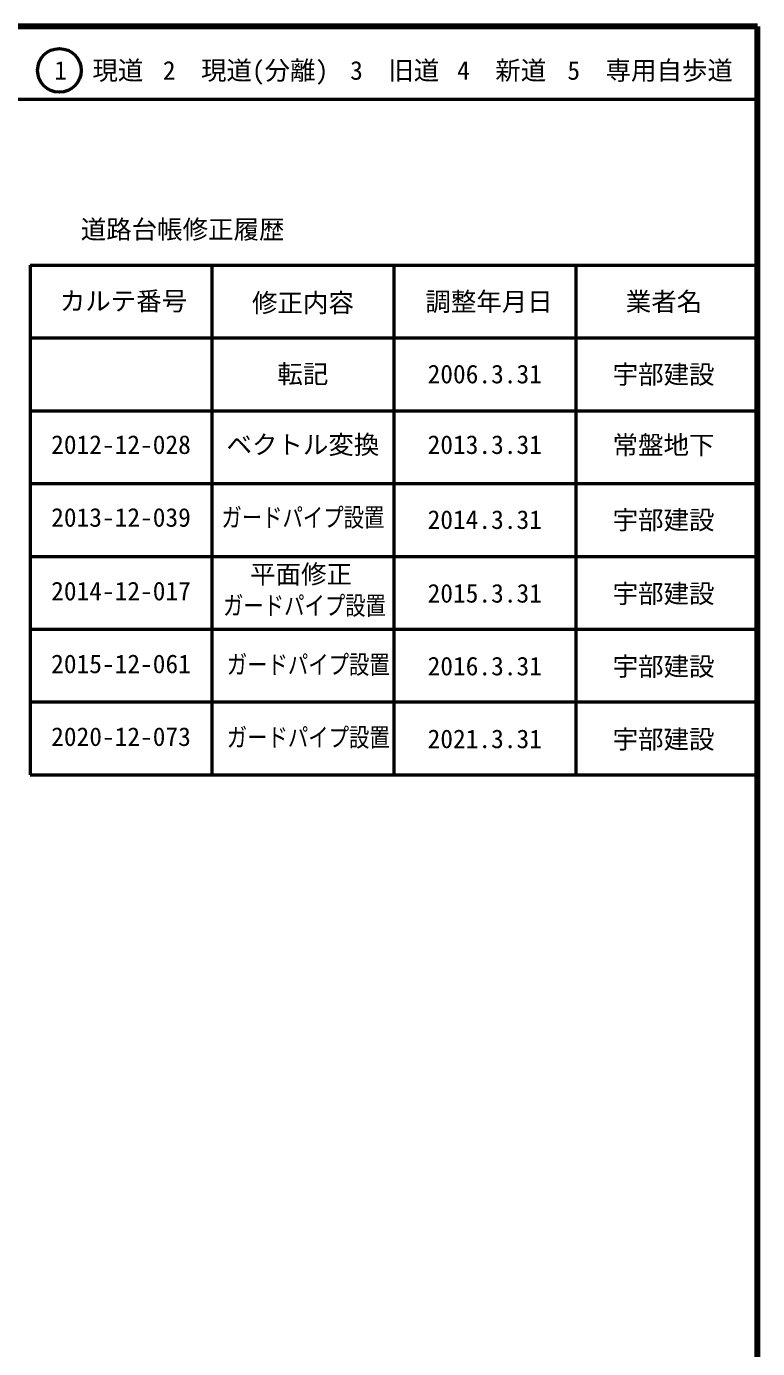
# Model space of a CAD drawing. Units: millimetres, scale not verified. Extents: x 40000 to 680000, y 20000 to 380000.
# Drawn here: x 579500 to 680000, y 198357 to 380000 of the extents above; entities that cross this region are included whole.
import ezdxf
from ezdxf.enums import TextEntityAlignment as Align

# ---------------------------------------------------------------- set-up
doc = ezdxf.new("R2010")
doc.units = ezdxf.units.MM
doc.header["$LTSCALE"] = 1000
for name, color, linetype, lineweight in [('M-TTL', 2, 'Continuous', 140), ('M-TTL-FRAM', 2, 'Continuous', 50), ('M-TTL-LINE', 7, 'Continuous', 50), ('M-TTL-TXT', 7, 'Continuous', 50)]:
    doc.layers.add(name, color=color, linetype=linetype, lineweight=lineweight)
doc.styles.add('ＭＳ ゴシック', font='')
doc.styles.get('ＭＳ ゴシック').set_extended_font_data('MS Gothic')

msp = doc.modelspace()

# ---------------------------------------------------------------- linework, layer by layer
at = {"layer": 'M-TTL'}
for p, q in [((680000, 380000), (40000, 380000)), ((680000, 20000), (680000, 380000))]:
    msp.add_line(p, q, dxfattribs=at)
at = {"layer": 'M-TTL-FRAM'}
for p, q in [((580000, 347197), (580000, 277197)), ((580000, 347197), (680000, 347197)), ((580000, 277197), (680000, 277197))]:
    msp.add_line(p, q, dxfattribs=at)
at = {"layer": 'M-TTL-LINE'}
for p, q in [((40000, 370000), (680000, 370000)), ((605000, 347197), (605000, 277197)), ((630000, 347197), (630000, 277197)), ((655000, 347197), (655000, 277197)), ((580000, 337197), (680000, 337197)), ((580000, 327197), (680000, 327197)), ((580000, 317197), (680000, 317197)), ((580000, 307197), (680000, 307197)), ((580000, 297197), (680000, 297197)), ((580000, 287197), (680000, 287197))]:
    msp.add_line(p, q, dxfattribs=at)
at = {"layer": 'M-TTL-TXT'}
msp.add_circle((584031, 373958), 3000, dxfattribs=at)

# ---------------------------------------------------------------- texts
at = {"layer": 'M-TTL-TXT', "style": 'ＭＳ ゴシック'}
for s, p in [('1\u3000現道', (589448, 373958)), ('2\u3000現道(分離)', (609619, 373958)), ('3\u3000旧道', (630121, 373958)), ('4\u3000新道', (644824, 373958)), ('5\u3000専用自歩道', (665228, 373958)), ('道路台帳修正履歴', (600968, 352113)), ('カルテ番号', (592839, 342277)), ('修正内容', (617509, 342023)), ('調整年月日', (643089, 342197)), ('業者名', (667134, 342197)), ('転記', (617500, 332245)), ('2006.3.31', (642500, 332245)), ('宇部建設', (667077, 332189)), ('2014.3.31', (642500, 312245)), ('宇部建設', (667077, 312189)), ('2015.3.31', (642500, 302125)), ('宇部建設', (667077, 302068)), ('2016.3.31', (642500, 292125)), ('宇部建設', (667077, 292068)), ('2021.3.31', (642500, 282125)), ('宇部建設', (667077, 282068))]:
    msp.add_text(s, height=2566, dxfattribs=at).set_placement(p, align=Align.MIDDLE_CENTER)
for s, p in [('2012-12-028', (592500, 320495)), ('ベクトル変換', (617500, 320495)), ('2013.3.31', (642500, 320495)), ('常盤地下', (667077, 320439)), ('2013-12-039', (592500, 310495)), ('2014-12-017', (592500, 300375)), ('2015-12-061', (592500, 290375)), ('2020-12-073', (592500, 280375))]:
    msp.add_text(s, height=2566, dxfattribs=at).set_placement(p, align=Align.BOTTOM_CENTER)
at = {"layer": 'M-TTL-TXT', "style": 'ＭＳ ゴシック', "width": 0.8}
for p in [(606300, 310495), (606520, 298390), (607041, 290279), (607041, 280279)]:
    msp.add_text('ガードパイプ設置', height=2566, dxfattribs=at).set_placement(p, align=Align.BOTTOM_LEFT)
at = {"layer": 'M-TTL-TXT', "style": 'ＭＳ ゴシック'}
msp.add_text('平面修正', height=2566, dxfattribs=at).set_placement((610252, 302689), align=Align.BOTTOM_LEFT)

doc.saveas('drawing.dxf')
